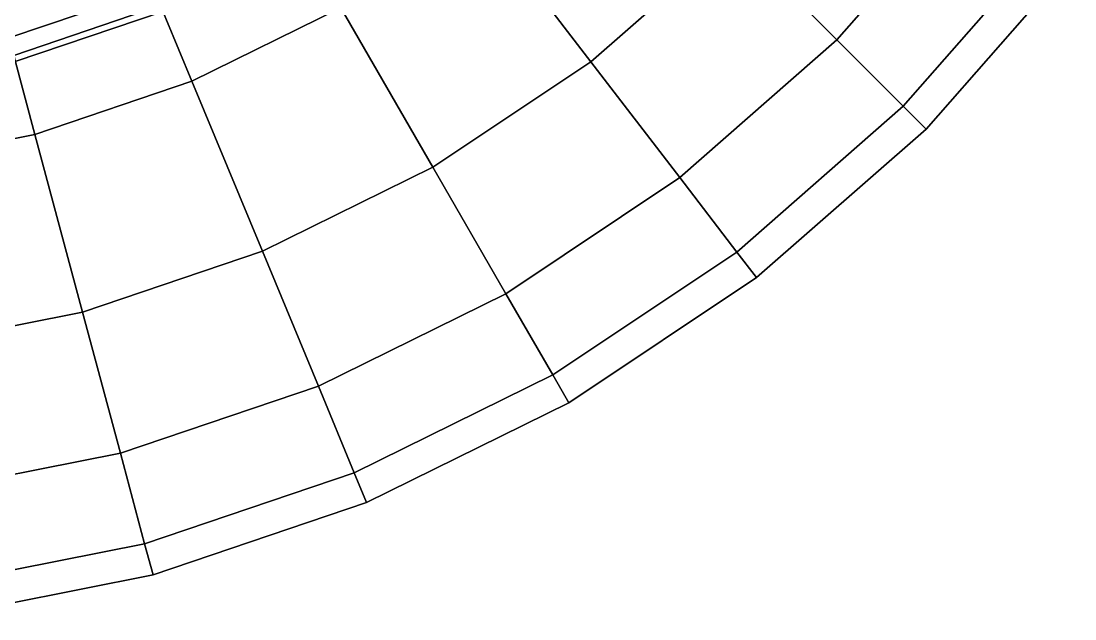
# Model space of a CAD drawing. Extents: x 91537 to 98524, y 82085 to 85415.
# Drawn here: x 93509.1 to 93707.2, y 82087.6 to 82200.1 of the extents above; entities that cross this region are included whole.
import ezdxf

# ---------------------------------------------------------------- set-up
doc = ezdxf.new("R2010")
doc.units = 0
doc.header["$LTSCALE"] = 20
doc.layers.add('INSULATION', color=254, linetype='CONTINUOUS')
doc.layers.add('PIPE-SPOOL1', color=5, linetype='CONTINUOUS')

msp = doc.modelspace()

# ---------------------------------------------------------------- linework, layer by layer
at = {"layer": 'INSULATION'}
for points in [[(93643.0214, 82215.9786, 4550.4395), (93662.4428, 82196.5572, 4522.9735), (93688.3546, 82226.104, 4522.9735), (93666.5645, 82242.8242, 4550.4395)], [(93662.4428, 82196.5572, 4377.0265), (93643.0214, 82215.9786, 4349.5605), (93666.5645, 82242.8242, 4349.5605), (93688.3546, 82226.104, 4377.0265)], [(93595.1071, 82219.8928, 4568.0737), (93616.1758, 82192.4355, 4550.4395), (93643.0214, 82215.9786, 4550.4395), (93618.5491, 82240.4509, 4568.0737)], [(93616.1758, 82192.4355, 4349.5605), (93595.1071, 82219.8928, 4331.9263), (93618.5491, 82240.4509, 4331.9263), (93643.0214, 82215.9786, 4349.5605)], [(93526.5367, 82224.2241, 4574.15), (93541.2181, 82188.78, 4568.0737), (93569.1822, 82202.5703, 4568.0737), (93550, 82235.7949, 4574.15)], [(93541.2181, 82188.78, 4331.9263), (93526.5367, 82224.2241, 4325.85), (93550, 82235.7949, 4325.85), (93569.1822, 82202.5703, 4331.9263)], [(93662.4428, 82196.5572, 4522.9735), (93674.912, 82184.088, 4488.3645), (93702.3448, 82215.369, 4488.3645), (93688.3546, 82226.104, 4522.9735)], [(93674.912, 82184.088, 4411.6355), (93662.4428, 82196.5572, 4377.0265), (93688.3546, 82226.104, 4377.0265), (93702.3448, 82215.369, 4411.6355)], [(93501.7638, 82215.8148, 4574.15), (93511.6933, 82178.7576, 4568.0737), (93541.2181, 82188.78, 4568.0737), (93526.5367, 82224.2241, 4574.15)], [(93511.6933, 82178.7576, 4331.9263), (93501.7638, 82215.8148, 4325.85), (93526.5367, 82224.2241, 4325.85), (93541.2181, 82188.78, 4331.9263)], [(93569.1822, 82202.5703, 4568.0737), (93586.4868, 82172.598, 4550.4395), (93616.1758, 82192.4355, 4550.4395), (93595.1071, 82219.8928, 4568.0737)], [(93586.4868, 82172.598, 4349.5605), (93569.1822, 82202.5703, 4331.9263), (93595.1071, 82219.8928, 4331.9263), (93616.1758, 82192.4355, 4349.5605)], [(93476.1052, 82210.711, 4574.15), (93481.1128, 82172.6748, 4568.0737), (93511.6933, 82178.7576, 4568.0737), (93501.7638, 82215.8148, 4574.15)], [(93481.1128, 82172.6748, 4331.9263), (93476.1052, 82210.711, 4325.85), (93501.7638, 82215.8148, 4325.85), (93511.6933, 82178.7576, 4331.9263)], [(93616.1758, 82192.4355, 4550.4395), (93632.896, 82170.6454, 4522.9735), (93662.4428, 82196.5572, 4522.9735), (93643.0214, 82215.9786, 4550.4395)], [(93632.896, 82170.6454, 4377.0265), (93616.1758, 82192.4355, 4349.5605), (93643.0214, 82215.9786, 4349.5605), (93662.4428, 82196.5572, 4377.0265)], [(93674.912, 82184.088, 4488.3645), (93679.2087, 82179.7913, 4450), (93707.1655, 82211.67, 4450), (93702.3448, 82215.369, 4488.3645)], [(93679.2087, 82179.7913, 4450), (93674.912, 82184.088, 4411.6355), (93702.3448, 82215.369, 4411.6355), (93707.1655, 82211.67, 4450)], [(93541.2181, 82188.78, 4568.0737), (93554.4625, 82156.8053, 4550.4395), (93586.4868, 82172.598, 4550.4395), (93569.1822, 82202.5703, 4568.0737)], [(93554.4625, 82156.8053, 4349.5605), (93541.2181, 82188.78, 4331.9263), (93569.1822, 82202.5703, 4331.9263), (93586.4868, 82172.598, 4349.5605)], [(93632.896, 82170.6454, 4522.9735), (93643.631, 82156.6552, 4488.3645), (93674.912, 82184.088, 4488.3645), (93662.4428, 82196.5572, 4522.9735)], [(93643.631, 82156.6552, 4411.6355), (93632.896, 82170.6454, 4377.0265), (93662.4428, 82196.5572, 4377.0265), (93674.912, 82184.088, 4411.6355)], [(93586.4868, 82172.598, 4550.4395), (93600.2197, 82148.8118, 4522.9735), (93632.896, 82170.6454, 4522.9735), (93616.1758, 82192.4355, 4550.4395)], [(93600.2197, 82148.8118, 4377.0265), (93586.4868, 82172.598, 4349.5605), (93616.1758, 82192.4355, 4349.5605), (93632.896, 82170.6454, 4377.0265)], [(93511.6933, 82178.7576, 4568.0737), (93520.6508, 82145.3278, 4550.4395), (93554.4625, 82156.8053, 4550.4395), (93541.2181, 82188.78, 4568.0737)], [(93520.6508, 82145.3278, 4349.5605), (93511.6933, 82178.7576, 4331.9263), (93541.2181, 82188.78, 4331.9263), (93554.4625, 82156.8053, 4349.5605)], [(93643.631, 82156.6552, 4488.3645), (93647.33, 82151.8345, 4450), (93679.2087, 82179.7913, 4450), (93674.912, 82184.088, 4488.3645)], [(93647.33, 82151.8345, 4450), (93643.631, 82156.6552, 4411.6355), (93674.912, 82184.088, 4411.6355), (93679.2087, 82179.7913, 4450)], [(93481.1128, 82172.6748, 4568.0737), (93485.6302, 82138.3618, 4550.4395), (93520.6508, 82145.3278, 4550.4395), (93511.6933, 82178.7576, 4568.0737)], [(93485.6302, 82138.3618, 4349.5605), (93481.1128, 82172.6748, 4331.9263), (93511.6933, 82178.7576, 4331.9263), (93520.6508, 82145.3278, 4349.5605)], [(93554.4625, 82156.8053, 4550.4395), (93564.9732, 82131.4301, 4522.9735), (93600.2197, 82148.8118, 4522.9735), (93586.4868, 82172.598, 4550.4395)], [(93564.9732, 82131.4301, 4377.0265), (93554.4625, 82156.8053, 4349.5605), (93586.4868, 82172.598, 4349.5605), (93600.2197, 82148.8118, 4377.0265)], [(93600.2197, 82148.8118, 4522.9735), (93609.0368, 82133.5401, 4488.3645), (93643.631, 82156.6552, 4488.3645), (93632.896, 82170.6454, 4522.9735)], [(93609.0368, 82133.5401, 4411.6355), (93600.2197, 82148.8118, 4377.0265), (93632.896, 82170.6454, 4377.0265), (93643.631, 82156.6552, 4411.6355)], [(93520.6508, 82145.3278, 4550.4395), (93527.7595, 82118.7978, 4522.9735), (93564.9732, 82131.4301, 4522.9735), (93554.4625, 82156.8053, 4550.4395)], [(93527.7595, 82118.7978, 4377.0265), (93520.6508, 82145.3278, 4349.5605), (93554.4625, 82156.8053, 4349.5605), (93564.9732, 82131.4301, 4377.0265)], [(93609.0368, 82133.5401, 4488.3645), (93612.075, 82128.2779, 4450), (93647.33, 82151.8345, 4450), (93643.631, 82156.6552, 4488.3645)], [(93612.075, 82128.2779, 4450), (93609.0368, 82133.5401, 4411.6355), (93643.631, 82156.6552, 4411.6355), (93647.33, 82151.8345, 4450)], [(93564.9732, 82131.4301, 4522.9735), (93571.7215, 82115.1382, 4488.3645), (93609.0368, 82133.5401, 4488.3645), (93600.2197, 82148.8118, 4522.9735)], [(93571.7215, 82115.1382, 4411.6355), (93564.9732, 82131.4301, 4377.0265), (93600.2197, 82148.8118, 4377.0265), (93609.0368, 82133.5401, 4411.6355)], [(93485.6302, 82138.3618, 4550.4395), (93489.2152, 82111.1308, 4522.9735), (93527.7595, 82118.7978, 4522.9735), (93520.6508, 82145.3278, 4550.4395)], [(93489.2152, 82111.1308, 4377.0265), (93485.6302, 82138.3618, 4349.5605), (93520.6508, 82145.3278, 4349.5605), (93527.7595, 82118.7978, 4377.0265)], [(93571.7215, 82115.1382, 4488.3645), (93574.0468, 82109.5244, 4450), (93612.075, 82128.2779, 4450), (93609.0368, 82133.5401, 4488.3645)], [(93574.0468, 82109.5244, 4450), (93571.7215, 82115.1382, 4411.6355), (93609.0368, 82133.5401, 4411.6355), (93612.075, 82128.2779, 4450)], [(93527.7595, 82118.7978, 4522.9735), (93532.3235, 82101.7644, 4488.3645), (93571.7215, 82115.1382, 4488.3645), (93564.9732, 82131.4301, 4522.9735)], [(93532.3235, 82101.7644, 4411.6355), (93527.7595, 82118.7978, 4377.0265), (93564.9732, 82131.4301, 4377.0265), (93571.7215, 82115.1382, 4411.6355)], [(93489.2152, 82111.1308, 4522.9735), (93491.5169, 82093.6475, 4488.3645), (93532.3235, 82101.7644, 4488.3645), (93527.7595, 82118.7978, 4522.9735)], [(93491.5169, 82093.6475, 4411.6355), (93489.2152, 82111.1308, 4377.0265), (93527.7595, 82118.7978, 4377.0265), (93532.3235, 82101.7644, 4411.6355)], [(93532.3235, 82101.7644, 4488.3645), (93533.8962, 82095.8951, 4450), (93574.0468, 82109.5244, 4450), (93571.7215, 82115.1382, 4488.3645)], [(93533.8962, 82095.8951, 4450), (93532.3235, 82101.7644, 4411.6355), (93571.7215, 82115.1382, 4411.6355), (93574.0468, 82109.5244, 4450)], [(93491.5169, 82093.6475, 4488.3645), (93492.3101, 82087.6231, 4450), (93533.8962, 82095.8951, 4450), (93532.3235, 82101.7644, 4488.3645)], [(93492.3101, 82087.6231, 4450), (93491.5169, 82093.6475, 4411.6355), (93532.3235, 82101.7644, 4411.6355), (93533.8962, 82095.8951, 4450)]]:
    msp.add_3dface(points, dxfattribs=at)
at = {"layer": 'PIPE-SPOOL1'}
for points in [[(93505.4377, 82202.1035, 4469.5378), (93506.8206, 82196.9428, 4464.195), (93534.0135, 82206.1736, 4464.195), (93531.9689, 82211.1096, 4469.5378)], [(93506.8206, 82196.9428, 4435.805), (93505.4377, 82202.1035, 4430.4622), (93531.9689, 82211.1096, 4430.4622), (93534.0135, 82206.1736, 4435.805)], [(93506.8206, 82196.9428, 4464.195), (93507.7084, 82193.6294, 4457.4628), (93535.3262, 82203.0044, 4457.4628), (93534.0135, 82206.1736, 4464.195)], [(93507.7084, 82193.6294, 4442.5372), (93506.8206, 82196.9428, 4435.805), (93534.0135, 82206.1736, 4435.805), (93535.3262, 82203.0044, 4442.5372)], [(93507.7084, 82193.6294, 4457.4628), (93508.0143, 82192.4877, 4450), (93535.7785, 82201.9124, 4450), (93535.3262, 82203.0044, 4457.4628)], [(93508.0143, 82192.4877, 4450), (93507.7084, 82193.6294, 4442.5372), (93535.3262, 82203.0044, 4442.5372), (93535.7785, 82201.9124, 4450)]]:
    msp.add_3dface(points, dxfattribs=at)

doc.saveas('drawing.dxf')
